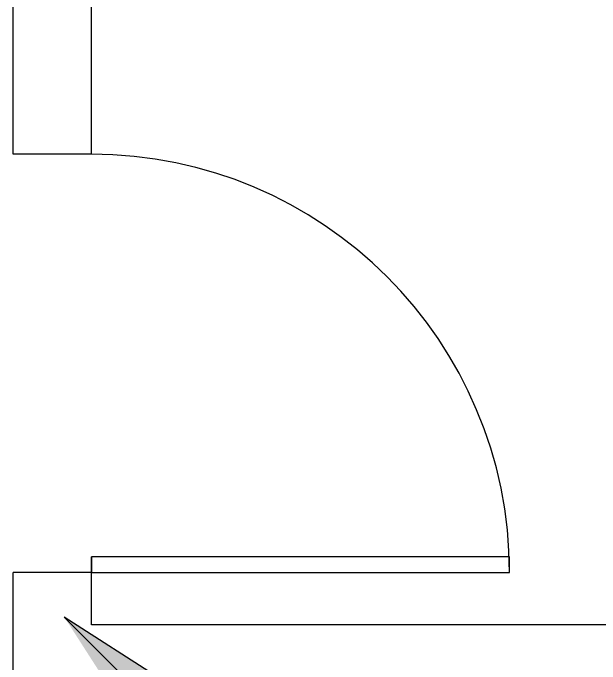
# Model space of a CAD drawing. Header units: inches. Extents: x 542787 to 543192, y 9574025 to 9574373.
# Drawn here: x 543188.268 to 543189.391, y 9574111.155 to 9574112.4 of the extents above; entities that cross this region are included whole.
import ezdxf

# ---------------------------------------------------------------- set-up
doc = ezdxf.new("R2010")
doc.units = ezdxf.units.IN
doc.header["$MEASUREMENT"] = 0
doc.layers.add('I-ARQ', color=8, linetype='Continuous')
doc.layers.add('I-NORMO_INST', color=4, linetype='Continuous')

# ---------------------------------------------------------------- blocks, each defined once
blk = doc.blocks.new('PS80')
at = {"layer": 'I-ARQ'}
blk.add_lwpolyline([(-0.03, 0.8), (-0.03, 0), (0, 0), (0, 0.8)], close=True, dxfattribs=at)
blk.add_arc((0, 0), 0.8, 90, 180, dxfattribs=at)
blk = doc.blocks.new('*U191')
for p, q in [((0.059953, 0), (0.035208, 0)), ((0.056817, -0.000682), (0.059953, 0))]:
    blk.add_line(p, q)
blk.add_solid([(0.056817, 0.000682), (0.056817, -0.000682), (0.059953, 0)])

msp = doc.modelspace()

# ---------------------------------------------------------------- linework, layer by layer
at = {"layer": 'I-ARQ'}
for p, q in [((543188.4177, 9574112.1298), (543188.4177, 9574114.0798)), ((543188.2677, 9574112.1298), (543188.2677, 9574112.4298)), ((543188.4177, 9574112.1298), (543188.2677, 9574112.1298)), ((543188.4177, 9574111.2298), (543188.4177, 9574111.3598)), ((543188.2677, 9574110.9798), (543188.2677, 9574111.3298)), ((543188.4177, 9574111.3298), (543188.2677, 9574111.3298)), ((543188.4177, 9574111.2298), (543188.4177, 9574111.3298)), ((543191.5677, 9574111.2298), (543188.4177, 9574111.2298))]:
    msp.add_line(p, q, dxfattribs=at)
at = {"layer": 'I-ARQ', "color": 2}
msp.add_line((543188.4177, 9574111.3298), (543188.2677, 9574111.3298), dxfattribs=at)

# ---------------------------------------------------------------- block references
at = {"layer": 'I-ARQ', "color": 1, "rotation": 270}
msp.add_blockref('PS80', (543188.4177, 9574111.3298), dxfattribs=at)
at = {"layer": 'I-NORMO_INST', "xscale": 75, "yscale": 75, "zscale": 75, "rotation": 134.9999999999999}
msp.add_blockref('*U191', (543191.5453, 9574108.0651), dxfattribs=at)

doc.saveas('drawing.dxf')
